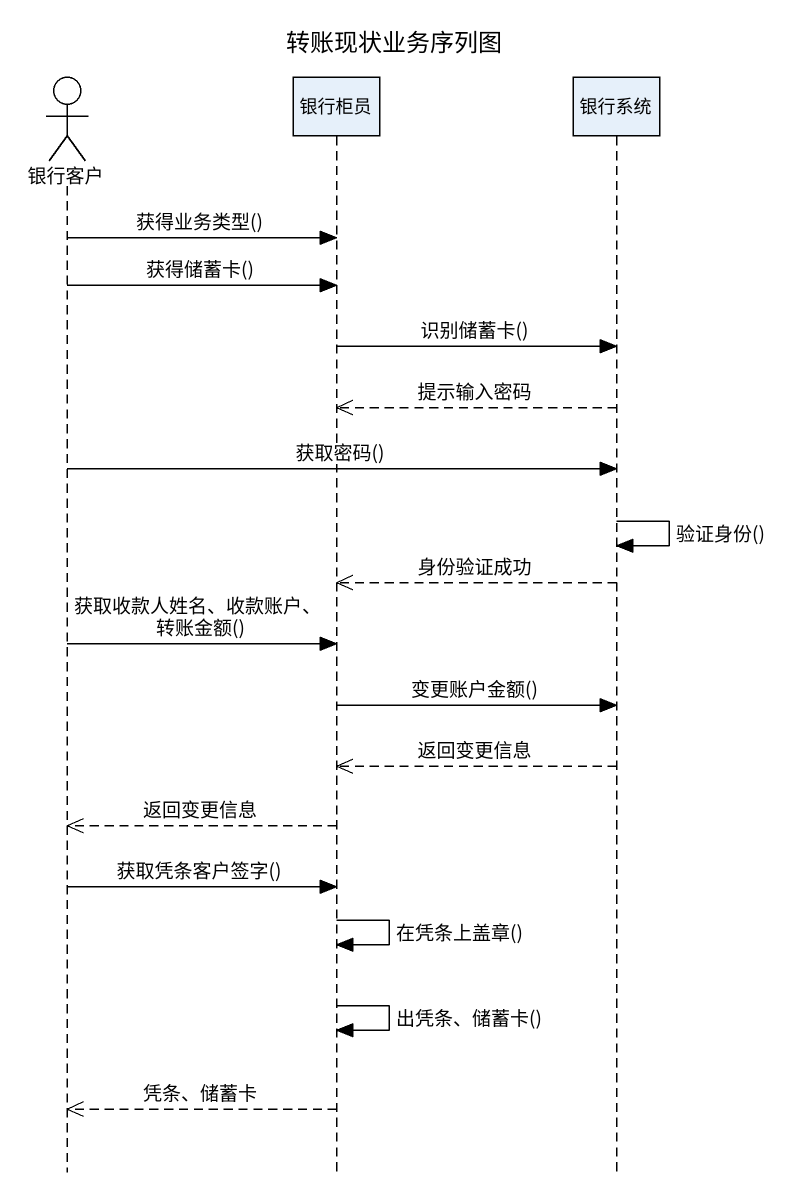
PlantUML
@startuml
title 转账现状业务序列图
hide footbox
actor 银行客户
participant 银行柜员
participant 银行系统

银行客户 -> 银行柜员 : 获得业务类型()
银行客户 -> 银行柜员 : 获得储蓄卡()
银行柜员 -> 银行系统 : 识别储蓄卡()
银行系统 -->> 银行柜员 : 提示输入密码
银行客户 -> 银行系统 : 获取密码()
银行系统 -> 银行系统 : 验证身份()
银行系统 -->> 银行柜员 : 身份验证成功
银行客户 -> 银行柜员 : 获取收款人姓名、收款账户、转账金额()
银行柜员 -> 银行系统 : 变更账户金额()
银行系统 -->> 银行柜员 : 返回变更信息
银行柜员 -->> 银行客户 : 返回变更信息
银行客户 -> 银行柜员 : 获取凭条客户签字()
银行柜员 -> 银行柜员 : 在凭条上盖章()
银行柜员 -> 银行柜员 : 出凭条、储蓄卡()
银行柜员 -->> 银行客户 : 凭条、储蓄卡
@enduml
